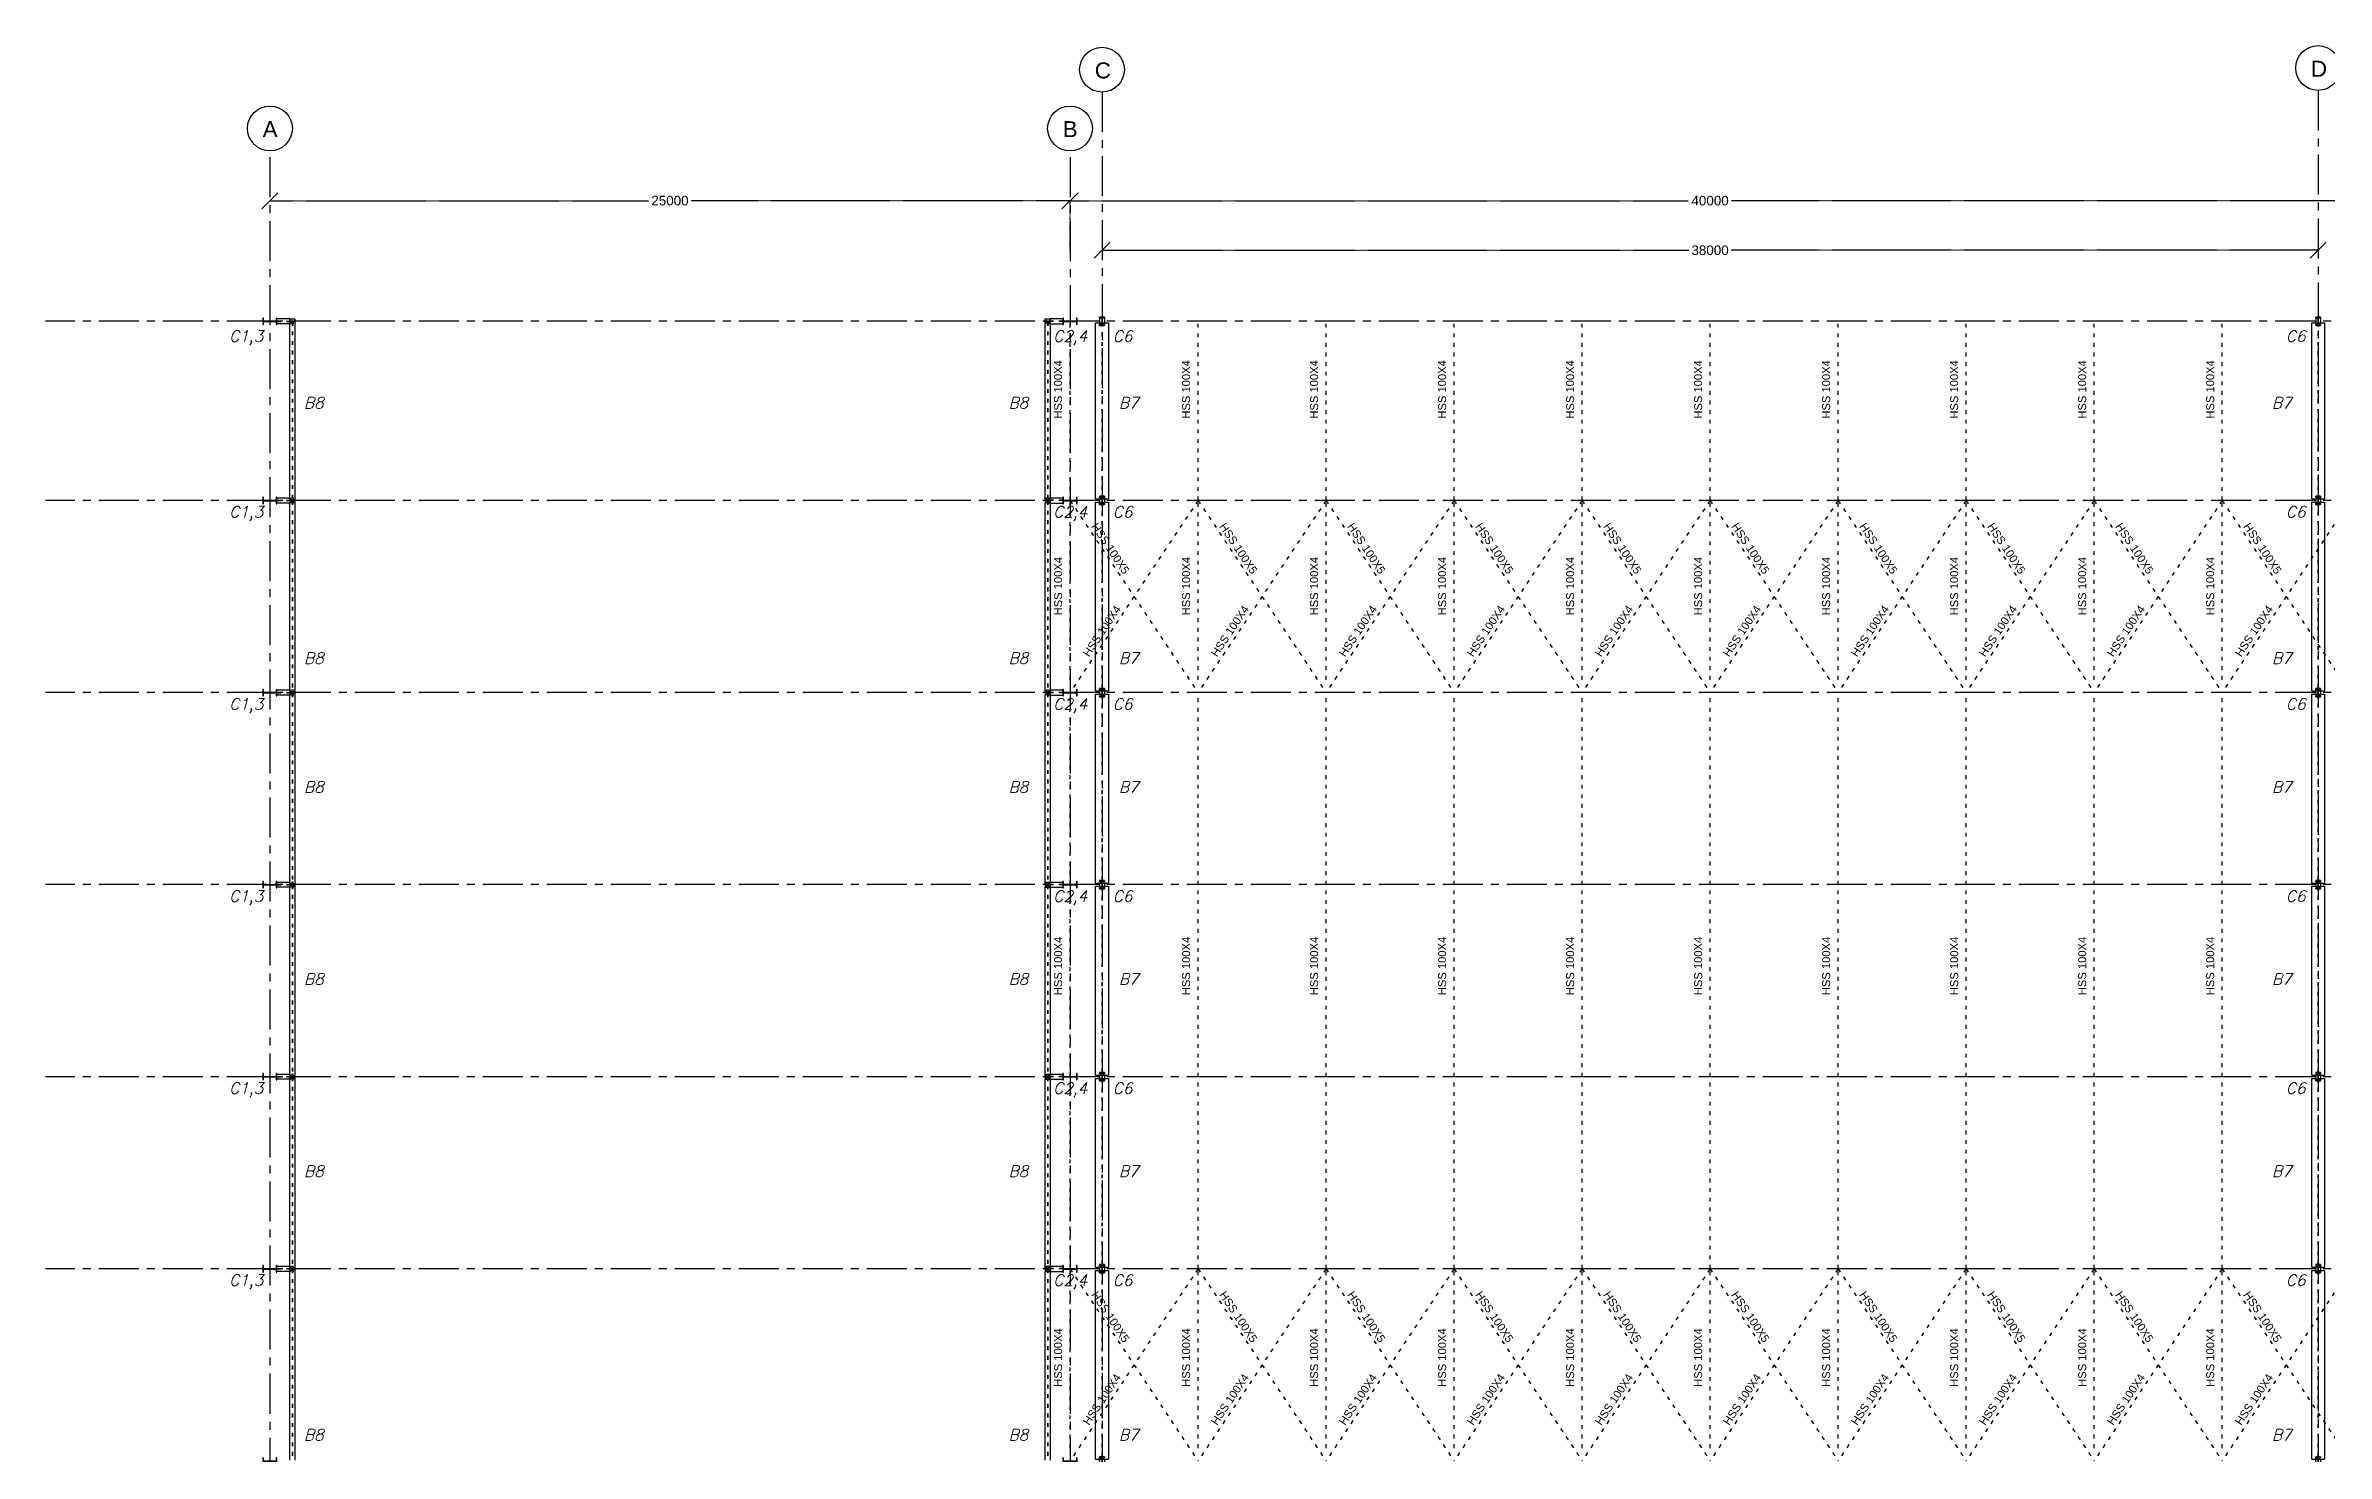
# Model space of a CAD drawing. Header units: inches. Extents: x -15 to 1885144, y -42615 to 866270.
# Drawn here: x 1628025 to 1699292, y 821533 to 865505 of the extents above; entities that cross this region are included whole.
import ezdxf

# ---------------------------------------------------------------- set-up
doc = ezdxf.new("R2010")
doc.units = ezdxf.units.IN
doc.header["$LTSCALE"] = 100
doc.header["$MEASUREMENT"] = 0
for name, pattern in [('CENTER', [2, 1.25, -0.25, 0.25, -0.25]), ('dash line', [30, 12, -18]), ('PHANTOM2', [1.25, 0.625, -0.125, 0.125, -0.125, 0.125, -0.125])]:
    doc.linetypes.add(name, pattern=pattern)
for name, color, linetype in [('axis', 8, 'PHANTOM2'), ('bracing', 6, 'Continuous'), ('columns', 2, 'Continuous'), ('dimensions', 10, 'PHANTOM2'), ('layout', 7, 'Continuous'), ('text', 3, 'Continuous')]:
    doc.layers.add(name, color=color, linetype=linetype)
doc.layers.add('weld', color=2, linetype='Continuous', lineweight=35)
doc.styles.get("Standard").update_dxf_attribs({"font": 'arial.ttf'})
doc.styles.add('TEXT-3', font='ITALICT.shx', dxfattribs={"height": 350})
doc.dimstyles.new('Dim_1', dxfattribs={"dimtxt": 300, "dimasz": 500, "dimexe": 0.0625, "dimexo": 0.0625, "dimgap": 100, "dimtad": 0, "dimtih": 1, "dimtoh": 1, "dimdec": 0, "dimzin": 0, "dimdsep": 46, "dimtxsty": 'Standard', "dimblk": 'OBLIQUE', "dimcen": 0.09, "dimclrd": 256, "dimclre": 256, "dimclrt": 256, "dimadec": 0, "dimazin": 0, "dimtm": 1e-09, "dimtfac": 1, "dimtdec": 0, "dimtofl": 0, "dimtmove": 0, "dimatfit": 3, "dimfxl": 1, "dimtfillclr": 256, "dimtolj": 1, "dimtzin": 0, "dimlwe": -1, "dimarcsym": 0})

# ---------------------------------------------------------------- blocks, each defined once
blk = doc.blocks.new('_Oblique')
at = {"color": 0, "linetype": 'ByBlock', "lineweight": -2}
blk.add_line((-0.5, -0.5), (0.5, 0.5), dxfattribs=at)
blk = doc.blocks.new('*D973')
at = {"layer": 'Defpoints', "color": 0, "ltscale": 0.01, "transparency": 16777216}
for p in [(1660034, 860662), (1660034, 859088), (1700034, 859088)]:
    blk.add_point(p, dxfattribs=at)
at = {"layer": 'dimensions', "linetype": 'dash line', "ltscale": 0.01, "transparency": 16777216}
for p, q in [((1660034, 859088), (1660034, 860662)), ((1700034, 859088), (1700034, 860662))]:
    blk.add_line(p, q, dxfattribs=at)
at = {"layer": 'dimensions', "lineweight": -2, "ltscale": 0.01, "transparency": 16777216}
for p, q in [((1660034, 860662), (1679364, 860662)), ((1700034, 860662), (1680704, 860662))]:
    blk.add_line(p, q, dxfattribs=at)
at = {"layer": 'dimensions', "lineweight": -2, "ltscale": 0.01, "transparency": 16777216, "xscale": 500, "yscale": 500, "zscale": 500, "rotation": 180}
blk.add_blockref('_Oblique', (1660034, 860662), dxfattribs=at)
at = {"layer": 'dimensions', "lineweight": -2, "ltscale": 0.01, "transparency": 16777216, "xscale": 500, "yscale": 500, "zscale": 500}
blk.add_blockref('_Oblique', (1700034, 860662), dxfattribs=at)
at = {"layer": 'dimensions', "ltscale": 0.01, "transparency": 16777216, "insert": (1680034, 860662), "char_height": 300, "attachment_point": 5}
blk.add_mtext('\\A1;40000', dxfattribs=at)
blk = doc.blocks.new('*D970')
at = {"layer": 'Defpoints', "color": 0, "ltscale": 0.01, "transparency": 16777216}
for p in [(1661034, 859112), (1661034, 859089), (1699034, 859089)]:
    blk.add_point(p, dxfattribs=at)
at = {"layer": 'dimensions', "linetype": 'dash line', "ltscale": 0.01, "transparency": 16777216}
for p, q in [((1661034, 859089), (1661034, 859112)), ((1699034, 859089), (1699034, 859112))]:
    blk.add_line(p, q, dxfattribs=at)
at = {"layer": 'dimensions', "lineweight": -2, "ltscale": 0.01, "transparency": 16777216}
for p, q in [((1661034, 859112), (1679370, 859112)), ((1699034, 859112), (1680698, 859112))]:
    blk.add_line(p, q, dxfattribs=at)
at = {"layer": 'dimensions', "lineweight": -2, "ltscale": 0.01, "transparency": 16777216, "xscale": 500, "yscale": 500, "zscale": 500, "rotation": 180}
blk.add_blockref('_Oblique', (1661034, 859112), dxfattribs=at)
at = {"layer": 'dimensions', "lineweight": -2, "ltscale": 0.01, "transparency": 16777216, "xscale": 500, "yscale": 500, "zscale": 500}
blk.add_blockref('_Oblique', (1699034, 859112), dxfattribs=at)
at = {"layer": 'dimensions', "ltscale": 0.01, "transparency": 16777216, "insert": (1680034, 859112), "char_height": 300, "attachment_point": 5}
blk.add_mtext('\\A1;38000', dxfattribs=at)
blk = doc.blocks.new('*D971')
at = {"layer": 'Defpoints', "color": 0, "ltscale": 0.01, "transparency": 16777216}
for p in [(1635034, 860662), (1635034, 860662), (1660034, 860662)]:
    blk.add_point(p, dxfattribs=at)
at = {"layer": 'dimensions', "linetype": 'dash line', "ltscale": 0.01, "transparency": 16777216}
for p, q in [((1635034, 860662), (1635034, 860662)), ((1660034, 860662), (1660034, 860662))]:
    blk.add_line(p, q, dxfattribs=at)
at = {"layer": 'dimensions', "lineweight": -2, "ltscale": 0.01, "transparency": 16777216}
for p, q in [((1635034, 860662), (1646868, 860662)), ((1660034, 860662), (1648201, 860662))]:
    blk.add_line(p, q, dxfattribs=at)
at = {"layer": 'dimensions', "lineweight": -2, "ltscale": 0.01, "transparency": 16777216, "xscale": 500, "yscale": 500, "zscale": 500, "rotation": 180}
blk.add_blockref('_Oblique', (1635034, 860662), dxfattribs=at)
at = {"layer": 'dimensions', "lineweight": -2, "ltscale": 0.01, "transparency": 16777216, "xscale": 500, "yscale": 500, "zscale": 500}
blk.add_blockref('_Oblique', (1660034, 860662), dxfattribs=at)
at = {"layer": 'dimensions', "ltscale": 0.01, "transparency": 16777216, "insert": (1647534, 860662), "char_height": 300, "attachment_point": 5}
blk.add_mtext('\\A1;25000', dxfattribs=at)
blk = doc.blocks.new('*U954')
at = {"layer": 'columns', "ltscale": 0.01}
for p, q in [((-18925, 130), (-19075, 130)), ((-19075, 130), (-19075, 110)), ((-19075, 110), (-18925, 110)), ((-19005, 110), (-19005, -110)), ((-19005, 0), (-18995, 0)), ((-18995, 110), (-18995, -110)), ((-18925, 110), (-18925, 130)), ((19075, 130), (18925, 130)), ((18925, 130), (18925, 110)), ((18925, 110), (19075, 110)), ((18995, 110), (18995, -110)), ((18995, 0), (19005, 0)), ((19005, 110), (19005, -110)), ((19075, 110), (19075, 130)), ((-18925, -110), (-19075, -110)), ((-19075, -110), (-19075, -130)), ((-19075, -130), (-18925, -130)), ((-18925, -130), (-18925, -110)), ((19075, -110), (18925, -110)), ((18925, -110), (18925, -130)), ((18925, -130), (19075, -130)), ((19075, -130), (19075, -110))]:
    blk.add_line(p, q, dxfattribs=at)
blk = doc.blocks.new('*U955')
at = {"layer": 'columns', "color": 0, "linetype": 'ByBlock', "lineweight": -2, "transparency": 16777216}
for p in [(0, 60000), (0, 54000), (0, 48000), (0, 42000), (0, 36000), (0, 30000), (0, 24000), (0, 18000), (0, 12000), (0, 6000), (0, 0)]:
    blk.add_blockref('*U954', p, dxfattribs=at)
blk = doc.blocks.new('*U978')
at = {"layer": 'layout', "ltscale": 0.01}
for p, q in [((-200, -3000), (-200, 2900)), ((-200, 2900), (200, 2900)), ((-75, 2950), (-75, 3000)), ((-75, 2950), (-75, 2900)), ((75, 3000), (75, 2950)), ((75, 2950), (75, 2900)), ((200, 2900), (200, -3000)), ((-200, -3000), (200, -3000))]:
    blk.add_line(p, q, dxfattribs=at)
at = {"layer": 'layout', "linetype": 'dash line', "ltscale": 0.01}
for p, q in [((-75, 2820), (-75, 2900)), ((75, 2900), (75, 2820)), ((75, 2820), (-75, 2820)), ((-75, -2920), (75, -2920)), ((-75, -3000), (-75, -2920)), ((75, -2920), (75, -3000))]:
    blk.add_line(p, q, dxfattribs=at)
at = {"layer": 'layout', "linetype": 'dash line', "ltscale": 0.1}
for p, q in [((-5, 2900), (-5, -3000)), ((5, 2900), (5, -3000))]:
    blk.add_line(p, q, dxfattribs=at)
at = {"layer": 'layout', "ltscale": 0.01}
for centre in [(-40, 2870), (40, 2870), (-40, -2970), (40, -2970)]:
    blk.add_circle(centre, 5, dxfattribs=at)
blk = doc.blocks.new('*U979')
at = {"layer": 'layout', "color": 0, "linetype": 'ByBlock', "lineweight": -2, "transparency": 16777216}
for p in [(-38000, 0), (0, 0), (-38000, -6000), (0, -6000), (-38000, -12000), (0, -12000), (-38000, -18000), (0, -18000), (-38000, -24000), (0, -24000), (-38000, -30000), (0, -30000), (-38000, -36000), (0, -36000), (-38000, -42000), (0, -42000), (-38000, -48000), (0, -48000), (-38000, -54000), (0, -54000)]:
    blk.add_blockref('*U978', p, dxfattribs=at)
blk = doc.blocks.new('*U980')
at = {"layer": 'columns', "ltscale": 0.01}
for p, q in [((-220, 100), (-220, -100)), ((-200, 100), (-220, 100)), ((-200, -100), (-200, 100)), ((-200, 7.5), (200, 7.5)), ((0, -7.5), (0, 7.5)), ((200, 100), (200, -100)), ((220, 100), (200, 100)), ((220, -100), (220, 100)), ((-220, -100), (-200, -100)), ((-200, -7.5), (200, -7.5)), ((200, -100), (220, -100))]:
    blk.add_line(p, q, dxfattribs=at)
blk = doc.blocks.new('*U981')
at = {"layer": 'layout', "color": 0, "linetype": 'ByBlock', "lineweight": -2, "transparency": 16777216}
for p in [(0, 60000), (0, 54000), (0, 48000), (0, 42000), (0, 36000), (0, 30000), (0, 24000), (0, 18000), (0, 12000), (0, 6000), (0, 0)]:
    blk.add_blockref('*U980', p, dxfattribs=at)
blk = doc.blocks.new('*U984')
at = {"layer": 'columns', "ltscale": 0.01}
for p, q in [((-220, 100), (-220, -100)), ((-200, 100), (-220, 100)), ((-200, -100), (-200, 100)), ((-200, 7.5), (200, 7.5)), ((0, -7.5), (0, 7.5)), ((200, 100), (200, -100)), ((220, 100), (200, 100)), ((220, -100), (220, 100)), ((-220, -100), (-200, -100)), ((-200, -7.5), (200, -7.5)), ((200, -100), (220, -100))]:
    blk.add_line(p, q, dxfattribs=at)
blk = doc.blocks.new('*U985')
at = {"layer": 'layout', "color": 0, "linetype": 'ByBlock', "lineweight": -2, "transparency": 16777216}
for p in [(0, 0), (0, -6000), (0, -12000), (0, -18000), (0, -24000), (0, -30000), (0, -36000), (0, -42000), (0, -48000), (0, -54000), (0, -60000)]:
    blk.add_blockref('*U984', p, dxfattribs=at)
blk = doc.blocks.new('*U986')
at = {"layer": 'bracing', "linetype": 'dash line', "ltscale": 0.1}
for p, q in [((2000, 3000), (-2000, -3000)), ((-2000, 3000), (2000, -3000))]:
    blk.add_line(p, q, dxfattribs=at)
blk = doc.blocks.new('*U987')
at = {"layer": 'bracing', "color": 0, "linetype": 'ByBlock', "lineweight": -2, "transparency": 16777216}
for p in [(0, 0), (4000, 0), (8000, 0), (12000, 0), (16000, 0), (20000, 0), (24000, 0), (28000, 0), (32000, 0), (36000, 0), (0, -24000), (4000, -24000), (8000, -24000), (12000, -24000), (16000, -24000), (20000, -24000), (24000, -24000), (28000, -24000), (32000, -24000), (36000, -24000), (0, -48000), (4000, -48000), (8000, -48000), (12000, -48000), (16000, -48000), (20000, -48000), (24000, -48000), (28000, -48000), (32000, -48000), (36000, -48000)]:
    blk.add_blockref('*U986', p, dxfattribs=at)
blk = doc.blocks.new('*U1017')
at = {"layer": 'text', "ltscale": 0.3, "char_height": 250, "width": 2636.56}
for s, insert, attachment_point, rotation in [('HSS 100X5', (-706, 1979), 7, 303.69007), ('HSS 100X4', (-971, -1979), 1, 56.30993)]:
    blk.add_mtext(s, dxfattribs=dict(at, insert=insert, attachment_point=attachment_point, rotation=rotation))
blk = doc.blocks.new('*U1018')
at = {"layer": 'text', "color": 0, "linetype": 'ByBlock', "lineweight": -2, "transparency": 16777216}
for p in [(0, 48000), (4000, 48000), (8000, 48000), (12000, 48000), (16000, 48000), (20000, 48000), (24000, 48000), (28000, 48000), (32000, 48000), (36000, 48000), (0, 24000), (4000, 24000), (8000, 24000), (12000, 24000), (16000, 24000), (20000, 24000), (24000, 24000), (28000, 24000), (32000, 24000), (36000, 24000), (0, 0), (4000, 0), (8000, 0), (12000, 0), (16000, 0), (20000, 0), (24000, 0), (28000, 0), (32000, 0), (36000, 0)]:
    blk.add_blockref('*U1017', p, dxfattribs=at)
blk = doc.blocks.new('*U1019')
at = {"layer": 'text', "linetype": 'Continuous', "style": 'TEXT-3'}
for s, p in [('C1,3', (-32482, -142)), ('C2,4', (-6733, -142)), ('C6', (-4874, -142)), ('C6', (31782, -142))]:
    blk.add_text(s, height=350, dxfattribs=at).set_placement(p)
blk = doc.blocks.new('*U1020')
at = {"layer": 'text', "color": 0, "linetype": 'ByBlock', "lineweight": -2, "transparency": 16777216}
for p in [(0, 60000), (0, 54000), (0, 48000), (0, 42000), (0, 36000), (0, 30000), (0, 24000), (0, 18000), (0, 12000), (0, 6000), (0, 0)]:
    blk.add_blockref('*U1019', p, dxfattribs=at)
blk = doc.blocks.new('*U1101')
at = {"layer": 'bracing', "linetype": 'dash line', "ltscale": 0.1}
for p, q in [((249, 27200), (249, 32800)), ((249, 21600), (249, 27200)), ((249, 3200), (249, 21200)), ((249, -2400), (249, 3200)), ((249, -20800), (249, -2800)), ((249, -26400), (249, -20800)), ((249, -26800), (249, -32800))]:
    blk.add_line(p, q, dxfattribs=at)
at = {"layer": 'text', "ltscale": 0.3, "char_height": 250, "width": 2636.56, "attachment_point": 1, "rotation": 90}
for insert in [(-249, 29757), (-249, 23611), (-249, 11746), (-249, -485), (-249, -15464), (-249, -24483), (-249, -30861)]:
    blk.add_mtext('HSS 100X4', dxfattribs=dict(at, insert=insert))
blk = doc.blocks.new('*U1102')
at = {"layer": 'weld', "color": 0, "linetype": 'ByBlock', "lineweight": -2, "transparency": 16777216}
for p in [(0, 0), (4000, 0), (8000, 0), (12000, 0), (16000, 0), (20000, 0), (24000, 0), (28000, 0), (32000, 0)]:
    blk.add_blockref('*U1101', p, dxfattribs=at)

msp = doc.modelspace()

# ---------------------------------------------------------------- linework, layer by layer
at = {"layer": 'axis', "linetype": 'CENTER', "ltscale": 10}
for p, q in [((1661034.378, 864052.99), (1661034.378, 785396.968)), ((1699034.346, 864104.824), (1699034.378, 785396.968)), ((1635034.378, 862022.637), (1635034.378, 785396.968)), ((1660034.378, 862022.637), (1660034.378, 785396.968)), ((1734936.993, 856896.968), (1628025.176, 856896.968)), ((1734936.993, 851296.968), (1628025.176, 851296.968)), ((1734936.993, 845296.968), (1628025.176, 845296.968)), ((1734936.993, 845296.968), (1628025.176, 845296.968)), ((1734936.993, 845296.968), (1628025.176, 845296.968)), ((1734936.993, 845296.968), (1628025.176, 845296.968)), ((1734936.993, 839296.968), (1628025.176, 839296.968)), ((1734936.993, 839296.968), (1628025.176, 839296.968)), ((1734936.993, 839296.968), (1628025.176, 839296.968)), ((1734936.993, 839296.968), (1628025.176, 839296.968)), ((1734936.993, 833296.968), (1628025.176, 833296.968)), ((1734936.993, 833296.968), (1628025.176, 833296.968)), ((1734936.993, 833296.968), (1628025.176, 833296.968)), ((1734936.993, 833296.968), (1628025.176, 833296.968)), ((1734936.993, 827296.968), (1628025.176, 827296.968)), ((1734936.993, 827296.968), (1628025.176, 827296.968)), ((1734936.993, 827296.968), (1628025.176, 827296.968)), ((1734936.993, 827296.968), (1628025.176, 827296.968))]:
    msp.add_line(p, q, dxfattribs=at)
at = {"layer": 'bracing', "linetype": 'dash line', "ltscale": 0.1}
for p, q in [((1660034.378, 851296.968), (1660034.378, 856896.968)), ((1660034.378, 845696.968), (1660034.378, 851296.968)), ((1660034.378, 827296.968), (1660034.378, 845296.968)), ((1660034.378, 821696.968), (1660034.378, 827296.968))]:
    msp.add_line(p, q, dxfattribs=at)
at = {"layer": 'columns', "ltscale": 0.01}
for p, q in [((1634814.378, 856996.968), (1634814.378, 856796.968)), ((1634834.378, 856996.968), (1634814.378, 856996.968)), ((1634814.378, 856796.968), (1634834.378, 856796.968)), ((1634834.378, 856796.968), (1634834.378, 856996.968)), ((1634834.378, 856904.468), (1635234.378, 856904.468)), ((1634834.378, 856889.468), (1635234.378, 856889.468)), ((1635034.378, 856889.468), (1635034.378, 856904.468)), ((1635234.378, 856996.968), (1635234.378, 856796.968)), ((1635254.378, 856996.968), (1635234.378, 856996.968)), ((1635234.378, 856796.968), (1635254.378, 856796.968)), ((1635254.378, 856796.968), (1635254.378, 856996.968)), ((1659814.378, 856996.968), (1659814.378, 856796.968)), ((1659834.378, 856996.968), (1659814.378, 856996.968)), ((1659814.378, 856796.968), (1659834.378, 856796.968)), ((1659834.378, 856796.968), (1659834.378, 856996.968)), ((1659834.378, 856904.468), (1660234.378, 856904.468)), ((1659834.378, 856889.468), (1660234.378, 856889.468)), ((1660034.378, 856889.468), (1660034.378, 856904.468)), ((1660234.378, 856996.968), (1660234.378, 856796.968)), ((1660254.378, 856996.968), (1660234.378, 856996.968)), ((1660234.378, 856796.968), (1660254.378, 856796.968)), ((1660254.378, 856796.968), (1660254.378, 856996.968)), ((1661109.378, 857026.968), (1660959.378, 857026.968)), ((1660959.378, 857026.968), (1660959.378, 857006.968)), ((1660959.378, 857006.968), (1661109.378, 857006.968)), ((1661109.378, 856786.968), (1660959.378, 856786.968)), ((1660959.378, 856786.968), (1660959.378, 856766.968)), ((1660959.378, 856766.968), (1661109.378, 856766.968)), ((1661029.378, 857006.968), (1661029.378, 856786.968)), ((1661029.378, 856896.968), (1661039.378, 856896.968)), ((1661039.378, 857006.968), (1661039.378, 856786.968)), ((1661109.378, 857006.968), (1661109.378, 857026.968)), ((1661109.378, 856766.968), (1661109.378, 856786.968)), ((1699109.378, 857026.968), (1698959.378, 857026.968)), ((1698959.378, 857026.968), (1698959.378, 857006.968)), ((1698959.378, 857006.968), (1699109.378, 857006.968)), ((1699109.378, 856786.968), (1698959.378, 856786.968)), ((1698959.378, 856786.968), (1698959.378, 856766.968)), ((1698959.378, 856766.968), (1699109.378, 856766.968)), ((1699029.378, 857006.968), (1699029.378, 856786.968)), ((1699029.378, 856896.968), (1699039.378, 856896.968)), ((1699039.378, 857006.968), (1699039.378, 856786.968)), ((1699109.378, 857006.968), (1699109.378, 857026.968)), ((1699109.378, 856766.968), (1699109.378, 856786.968))]:
    msp.add_line(p, q, dxfattribs=at)
at = {"layer": 'layout', "ltscale": 0.01}
for p, q in [((1635659.378, 856968.132), (1635254.378, 856968.132)), ((1635659.378, 856818.132), (1635254.378, 856818.132)), ((1635659.378, 856968.132), (1635659.378, 856818.132)), ((1635659.378, 856968.132), (1635809.378, 856968.132)), ((1635659.378, 856818.132), (1635659.378, 856968.132)), ((1635659.378, 851316.968), (1635659.378, 856876.968)), ((1635659.378, 856876.968), (1635809.378, 856876.968)), ((1635809.378, 856968.132), (1635809.378, 856818.132)), ((1635809.378, 856968.132), (1635809.378, 856818.132)), ((1635809.378, 856876.968), (1635809.378, 851316.968)), ((1635809.378, 856876.968), (1635809.378, 856818.132)), ((1659259.378, 856968.132), (1659259.378, 856818.132)), ((1659259.378, 856968.132), (1659409.378, 856968.132)), ((1659259.378, 856818.132), (1659259.378, 856968.132)), ((1659259.378, 851316.968), (1659259.378, 856876.968)), ((1659259.378, 856876.968), (1659409.378, 856876.968)), ((1659814.378, 856968.132), (1659409.378, 856968.132)), ((1659409.378, 856968.132), (1659409.378, 856818.132)), ((1659409.378, 856876.968), (1659409.378, 851316.968)), ((1659409.378, 856876.968), (1659409.378, 856818.132)), ((1659409.378, 856818.132), (1659814.378, 856818.132)), ((1660834.378, 856846.968), (1661234.378, 856846.968)), ((1660834.378, 851346.968), (1660834.378, 856846.968)), ((1660959.378, 857026.968), (1661109.378, 857026.968)), ((1660959.378, 857026.968), (1660959.378, 856846.968)), ((1661109.378, 857026.968), (1661109.378, 856846.968)), ((1661234.378, 856846.968), (1661234.378, 851346.968)), ((1698834.378, 856846.968), (1699234.378, 856846.968)), ((1698834.378, 851346.968), (1698834.378, 856846.968)), ((1698959.378, 857026.968), (1699109.378, 857026.968)), ((1698959.378, 857026.968), (1698959.378, 856846.968)), ((1699109.378, 857026.968), (1699109.378, 856846.968)), ((1699234.378, 856846.968), (1699234.378, 851346.968)), ((1635659.378, 851368.132), (1635254.378, 851368.132)), ((1635659.378, 851218.132), (1635254.378, 851218.132)), ((1635659.378, 851368.132), (1635659.378, 851218.132)), ((1635809.378, 851316.968), (1635659.378, 851316.968)), ((1635659.378, 851276.968), (1635809.378, 851276.968)), ((1635659.378, 845316.968), (1635659.378, 851218.132)), ((1635809.378, 851368.132), (1635809.378, 851218.132)), ((1635809.378, 851368.132), (1635809.378, 851316.968)), ((1635809.378, 851276.968), (1635809.378, 851316.968)), ((1635809.378, 851276.968), (1635809.378, 851218.132)), ((1635809.378, 851218.132), (1635809.378, 845316.968)), ((1659259.378, 851368.132), (1659259.378, 851218.132)), ((1659409.378, 851316.968), (1659259.378, 851316.968)), ((1659259.378, 851276.968), (1659409.378, 851276.968)), ((1659259.378, 845316.968), (1659259.378, 851218.132)), ((1659409.378, 851368.132), (1659409.378, 851316.968)), ((1659814.378, 851368.132), (1659409.378, 851368.132)), ((1659409.378, 851276.968), (1659409.378, 851316.968)), ((1659409.378, 851276.968), (1659409.378, 851218.132)), ((1659409.378, 851218.132), (1659814.378, 851218.132)), ((1659409.378, 851218.132), (1659409.378, 845316.968)), ((1660834.378, 851346.968), (1661234.378, 851346.968)), ((1698834.378, 851346.968), (1699234.378, 851346.968)), ((1635659.378, 845368.132), (1635254.378, 845368.132)), ((1635659.378, 845368.132), (1635659.378, 845316.968)), ((1635659.378, 845368.132), (1635659.378, 845218.132)), ((1635809.378, 845316.968), (1635659.378, 845316.968)), ((1635659.378, 845276.968), (1635809.378, 845276.968)), ((1635809.378, 845368.132), (1635809.378, 845218.132)), ((1635809.378, 845368.132), (1635809.378, 845316.968)), ((1635809.378, 845316.968), (1635809.378, 845296.968)), ((1635809.378, 845276.968), (1635809.378, 845316.968)), ((1635809.378, 845276.968), (1635809.378, 845218.132)), ((1659259.378, 845368.132), (1659259.378, 845316.968)), ((1659259.378, 845368.132), (1659259.378, 845218.132)), ((1659409.378, 845316.968), (1659259.378, 845316.968)), ((1659259.378, 845276.968), (1659409.378, 845276.968)), ((1659409.378, 845368.132), (1659409.378, 845316.968)), ((1659814.378, 845368.132), (1659409.378, 845368.132)), ((1659409.378, 845316.968), (1659409.378, 845296.968)), ((1659409.378, 845276.968), (1659409.378, 845316.968)), ((1659409.378, 845276.968), (1659409.378, 845218.132)), ((1635659.378, 845218.132), (1635254.378, 845218.132)), ((1635659.378, 839316.968), (1635659.378, 845218.132)), ((1635809.378, 845218.132), (1635809.378, 839316.968)), ((1659259.378, 839316.968), (1659259.378, 845218.132)), ((1659409.378, 845218.132), (1659814.378, 845218.132)), ((1659409.378, 845218.132), (1659409.378, 839316.968)), ((1635659.378, 839368.132), (1635254.378, 839368.132)), ((1635659.378, 839218.132), (1635254.378, 839218.132)), ((1635659.378, 839368.132), (1635659.378, 839218.132)), ((1635659.378, 839368.132), (1635659.378, 839316.968)), ((1635659.378, 839368.132), (1635659.378, 839218.132)), ((1635809.378, 839316.968), (1635659.378, 839316.968)), ((1635659.378, 839276.968), (1635809.378, 839276.968)), ((1635659.378, 833316.968), (1635659.378, 839218.132)), ((1635809.378, 839368.132), (1635809.378, 839218.132)), ((1635809.378, 839368.132), (1635809.378, 839316.968)), ((1635809.378, 839316.968), (1635809.378, 839296.968)), ((1635809.378, 839276.968), (1635809.378, 839316.968)), ((1635809.378, 839276.968), (1635809.378, 839218.132)), ((1635809.378, 839218.132), (1635809.378, 833316.968)), ((1659259.378, 839368.132), (1659259.378, 839218.132)), ((1659814.378, 839368.132), (1659259.378, 839368.132)), ((1659259.378, 839368.132), (1659259.378, 839316.968)), ((1659259.378, 839368.132), (1659259.378, 839218.132)), ((1659409.378, 839316.968), (1659259.378, 839316.968)), ((1659259.378, 839276.968), (1659409.378, 839276.968)), ((1659259.378, 839218.132), (1659814.378, 839218.132)), ((1659259.378, 833316.968), (1659259.378, 839218.132)), ((1659409.378, 839368.132), (1659409.378, 839316.968)), ((1659814.378, 839368.132), (1659409.378, 839368.132)), ((1659409.378, 839316.968), (1659409.378, 839296.968)), ((1659409.378, 839276.968), (1659409.378, 839316.968)), ((1659409.378, 839276.968), (1659409.378, 839218.132)), ((1659409.378, 839218.132), (1659814.378, 839218.132)), ((1659409.378, 839218.132), (1659409.378, 833316.968)), ((1635659.378, 833368.132), (1635254.378, 833368.132)), ((1635659.378, 833218.132), (1635254.378, 833218.132)), ((1635659.378, 833368.132), (1635659.378, 833218.132)), ((1635659.378, 833368.132), (1635659.378, 833316.968)), ((1635659.378, 833368.132), (1635659.378, 833218.132)), ((1635809.378, 833316.968), (1635659.378, 833316.968)), ((1635659.378, 833276.968), (1635809.378, 833276.968)), ((1635659.378, 827316.968), (1635659.378, 833218.132)), ((1635809.378, 833368.132), (1635809.378, 833218.132)), ((1635809.378, 833368.132), (1635809.378, 833316.968)), ((1635809.378, 833316.968), (1635809.378, 833296.968)), ((1635809.378, 833276.968), (1635809.378, 833316.968)), ((1635809.378, 833276.968), (1635809.378, 833218.132)), ((1635809.378, 833218.132), (1635809.378, 827316.968)), ((1659259.378, 833368.132), (1659259.378, 833218.132)), ((1659814.378, 833368.132), (1659259.378, 833368.132)), ((1659259.378, 833368.132), (1659259.378, 833316.968)), ((1659259.378, 833368.132), (1659259.378, 833218.132)), ((1659409.378, 833316.968), (1659259.378, 833316.968)), ((1659259.378, 833276.968), (1659409.378, 833276.968)), ((1659259.378, 833218.132), (1659814.378, 833218.132)), ((1659259.378, 827316.968), (1659259.378, 833218.132)), ((1659409.378, 833368.132), (1659409.378, 833316.968)), ((1659814.378, 833368.132), (1659409.378, 833368.132)), ((1659409.378, 833316.968), (1659409.378, 833296.968)), ((1659409.378, 833276.968), (1659409.378, 833316.968)), ((1659409.378, 833276.968), (1659409.378, 833218.132)), ((1659409.378, 833218.132), (1659814.378, 833218.132)), ((1659409.378, 833218.132), (1659409.378, 827316.968)), ((1635659.378, 827368.132), (1635254.378, 827368.132)), ((1635659.378, 827218.132), (1635254.378, 827218.132)), ((1635659.378, 827368.132), (1635659.378, 827218.132)), ((1635659.378, 827368.132), (1635659.378, 827316.968)), ((1635659.378, 827368.132), (1635659.378, 827218.132)), ((1635809.378, 827316.968), (1635659.378, 827316.968)), ((1635659.378, 827276.968), (1635809.378, 827276.968)), ((1635659.378, 821316.968), (1635659.378, 827218.132)), ((1635809.378, 827368.132), (1635809.378, 827218.132)), ((1635809.378, 827368.132), (1635809.378, 827316.968)), ((1635809.378, 827316.968), (1635809.378, 827296.968)), ((1635809.378, 827276.968), (1635809.378, 827316.968)), ((1635809.378, 827276.968), (1635809.378, 827218.132)), ((1635809.378, 827218.132), (1635809.378, 821316.968)), ((1659259.378, 827368.132), (1659259.378, 827218.132)), ((1659814.378, 827368.132), (1659259.378, 827368.132)), ((1659259.378, 827368.132), (1659259.378, 827316.968)), ((1659259.378, 827368.132), (1659259.378, 827218.132)), ((1659409.378, 827316.968), (1659259.378, 827316.968)), ((1659259.378, 827276.968), (1659409.378, 827276.968)), ((1659259.378, 827218.132), (1659814.378, 827218.132)), ((1659259.378, 821316.968), (1659259.378, 827218.132)), ((1659409.378, 827368.132), (1659409.378, 827316.968)), ((1659814.378, 827368.132), (1659409.378, 827368.132)), ((1659409.378, 827316.968), (1659409.378, 827296.968)), ((1659409.378, 827276.968), (1659409.378, 827316.968)), ((1659409.378, 827276.968), (1659409.378, 827218.132)), ((1659409.378, 827218.132), (1659814.378, 827218.132)), ((1659409.378, 827218.132), (1659409.378, 821316.968))]:
    msp.add_line(p, q, dxfattribs=at)
at = {"layer": 'layout', "linetype": 'dash line', "ltscale": 0.1}
for p, q in [((1635254.378, 856901.968), (1635809.378, 856901.968)), ((1635254.378, 856891.968), (1635809.378, 856891.968)), ((1635726.878, 856876.968), (1635726.878, 851316.968)), ((1635741.878, 856876.968), (1635741.878, 851316.968)), ((1659814.378, 856901.968), (1659259.378, 856901.968)), ((1659814.378, 856891.968), (1659259.378, 856891.968)), ((1659326.878, 856876.968), (1659326.878, 851316.968)), ((1659341.878, 856876.968), (1659341.878, 851316.968)), ((1661029.378, 856846.968), (1661029.378, 851346.968)), ((1661039.378, 856846.968), (1661039.378, 851346.968)), ((1699029.378, 856846.968), (1699029.378, 851346.968)), ((1699039.378, 856846.968), (1699039.378, 851346.968)), ((1635254.378, 851301.968), (1635809.378, 851301.968)), ((1635254.378, 851291.968), (1635809.378, 851291.968)), ((1635726.878, 851276.968), (1635726.878, 845316.968)), ((1635741.878, 851276.968), (1635741.878, 845316.968)), ((1659814.378, 851301.968), (1659259.378, 851301.968)), ((1659814.378, 851291.968), (1659259.378, 851291.968)), ((1659326.878, 851276.968), (1659326.878, 845316.968)), ((1659341.878, 851276.968), (1659341.878, 845316.968)), ((1635254.378, 845301.968), (1635809.378, 845301.968)), ((1635254.378, 845291.968), (1635809.378, 845291.968)), ((1635726.878, 845276.968), (1635726.878, 839316.968)), ((1635741.878, 845276.968), (1635741.878, 839316.968)), ((1659814.378, 845301.968), (1659259.378, 845301.968)), ((1659814.378, 845291.968), (1659259.378, 845291.968)), ((1659326.878, 845276.968), (1659326.878, 839316.968)), ((1659341.878, 845276.968), (1659341.878, 839316.968)), ((1635254.378, 839301.968), (1635809.378, 839301.968)), ((1635254.378, 839291.968), (1635809.378, 839291.968)), ((1635726.878, 839276.968), (1635726.878, 833316.968)), ((1635741.878, 839276.968), (1635741.878, 833316.968)), ((1659814.378, 839301.968), (1659259.378, 839301.968)), ((1659814.378, 839301.968), (1659259.378, 839301.968)), ((1659814.378, 839291.968), (1659259.378, 839291.968)), ((1659814.378, 839291.968), (1659259.378, 839291.968)), ((1659326.878, 839276.968), (1659326.878, 833316.968)), ((1659341.878, 839276.968), (1659341.878, 833316.968)), ((1635254.378, 833301.968), (1635809.378, 833301.968)), ((1635254.378, 833291.968), (1635809.378, 833291.968)), ((1635726.878, 833276.968), (1635726.878, 827316.968)), ((1635741.878, 833276.968), (1635741.878, 827316.968)), ((1659814.378, 833301.968), (1659259.378, 833301.968)), ((1659814.378, 833301.968), (1659259.378, 833301.968)), ((1659814.378, 833291.968), (1659259.378, 833291.968)), ((1659814.378, 833291.968), (1659259.378, 833291.968)), ((1659326.878, 833276.968), (1659326.878, 827316.968)), ((1659341.878, 833276.968), (1659341.878, 827316.968)), ((1635254.378, 827301.968), (1635809.378, 827301.968)), ((1635254.378, 827291.968), (1635809.378, 827291.968)), ((1635726.878, 827276.968), (1635726.878, 821316.968)), ((1635741.878, 827276.968), (1635741.878, 821316.968)), ((1659814.378, 827301.968), (1659259.378, 827301.968)), ((1659814.378, 827301.968), (1659259.378, 827301.968)), ((1659814.378, 827291.968), (1659259.378, 827291.968)), ((1659814.378, 827291.968), (1659259.378, 827291.968)), ((1659326.878, 827276.968), (1659326.878, 821316.968)), ((1659341.878, 827276.968), (1659341.878, 821316.968))]:
    msp.add_line(p, q, dxfattribs=at)
at = {"layer": 'layout', "linetype": 'dash line', "ltscale": 0.01}
for p, q in [((1635809.378, 856818.132), (1635659.378, 856818.132)), ((1659409.378, 856818.132), (1659259.378, 856818.132)), ((1660959.378, 857006.968), (1660959.378, 857026.968)), ((1660959.378, 856766.968), (1660959.378, 856846.968)), ((1661109.378, 856766.968), (1660959.378, 856766.968)), ((1661109.378, 857026.968), (1661109.378, 857006.968)), ((1661109.378, 856846.968), (1661109.378, 856766.968)), ((1698959.378, 857006.968), (1698959.378, 857026.968)), ((1698959.378, 856766.968), (1698959.378, 856846.968)), ((1699109.378, 856766.968), (1698959.378, 856766.968)), ((1699109.378, 857026.968), (1699109.378, 857006.968)), ((1699109.378, 856846.968), (1699109.378, 856766.968)), ((1635726.878, 851368.132), (1635659.378, 851368.132)), ((1635809.378, 851218.132), (1635659.378, 851218.132)), ((1635809.378, 851368.132), (1635741.878, 851368.132)), ((1659326.878, 851368.132), (1659259.378, 851368.132)), ((1659409.378, 851218.132), (1659259.378, 851218.132)), ((1659409.378, 851368.132), (1659341.878, 851368.132)), ((1660959.378, 851426.968), (1661109.378, 851426.968)), ((1660959.378, 851346.968), (1660959.378, 851426.968)), ((1661109.378, 851426.968), (1661109.378, 851346.968)), ((1698959.378, 851426.968), (1699109.378, 851426.968)), ((1698959.378, 851346.968), (1698959.378, 851426.968)), ((1699109.378, 851426.968), (1699109.378, 851346.968)), ((1635726.878, 845368.132), (1635659.378, 845368.132)), ((1635809.378, 845368.132), (1635741.878, 845368.132)), ((1659326.878, 845368.132), (1659259.378, 845368.132)), ((1659409.378, 845368.132), (1659341.878, 845368.132)), ((1635809.378, 845218.132), (1635659.378, 845218.132)), ((1659409.378, 845218.132), (1659259.378, 845218.132)), ((1635726.878, 839368.132), (1635659.378, 839368.132)), ((1635809.378, 839218.132), (1635659.378, 839218.132)), ((1635809.378, 839368.132), (1635741.878, 839368.132)), ((1659326.878, 839368.132), (1659259.378, 839368.132)), ((1659409.378, 839218.132), (1659259.378, 839218.132)), ((1659409.378, 839368.132), (1659341.878, 839368.132)), ((1635726.878, 833368.132), (1635659.378, 833368.132)), ((1635809.378, 833218.132), (1635659.378, 833218.132)), ((1635809.378, 833368.132), (1635741.878, 833368.132)), ((1659326.878, 833368.132), (1659259.378, 833368.132)), ((1659409.378, 833218.132), (1659259.378, 833218.132)), ((1659409.378, 833368.132), (1659341.878, 833368.132)), ((1635726.878, 827368.132), (1635659.378, 827368.132)), ((1635809.378, 827218.132), (1635659.378, 827218.132)), ((1635809.378, 827368.132), (1635741.878, 827368.132)), ((1659326.878, 827368.132), (1659259.378, 827368.132)), ((1659409.378, 827218.132), (1659259.378, 827218.132)), ((1659409.378, 827368.132), (1659341.878, 827368.132))]:
    msp.add_line(p, q, dxfattribs=at)
at = {"layer": 'layout', "ltscale": 0.01}
for centre in [(1635693.128, 856847.55), (1635775.628, 856847.55), (1659293.128, 856847.55), (1659375.628, 856847.55), (1660994.378, 856816.968), (1661074.378, 856816.968), (1698994.378, 856816.968), (1699074.378, 856816.968), (1635693.128, 851342.55), (1635693.128, 851247.55), (1635775.628, 851342.55), (1635775.628, 851247.55), (1659293.128, 851342.55), (1659293.128, 851247.55), (1659375.628, 851342.55), (1659375.628, 851247.55), (1660994.378, 851376.968), (1661074.378, 851376.968), (1698994.378, 851376.968), (1699074.378, 851376.968), (1635693.128, 845342.55), (1635693.128, 845247.55), (1635775.628, 845342.55), (1635775.628, 845247.55), (1659293.128, 845342.55), (1659293.128, 845247.55), (1659375.628, 845342.55), (1659375.628, 845247.55), (1635693.128, 839342.55), (1635693.128, 839247.55), (1635775.628, 839342.55), (1635775.628, 839247.55), (1659293.128, 839342.55), (1659293.128, 839247.55), (1659375.628, 839342.55), (1659375.628, 839247.55), (1635693.128, 833342.55), (1635693.128, 833247.55), (1635775.628, 833342.55), (1635775.628, 833247.55), (1659293.128, 833342.55), (1659293.128, 833247.55), (1659375.628, 833342.55), (1659375.628, 833247.55), (1635693.128, 827342.55), (1635693.128, 827247.55), (1635775.628, 827342.55), (1635775.628, 827247.55), (1659293.128, 827342.55), (1659293.128, 827247.55), (1659375.628, 827342.55), (1659375.628, 827247.55)]:
    msp.add_circle(centre, 5, dxfattribs=at)
at = {"layer": 'text', "ltscale": 10}
for centre in [(1661034.346, 864752.99), (1699034.346, 864804.824), (1635034.346, 862918.094), (1660034.346, 862918.094)]:
    msp.add_circle(centre, 700, dxfattribs=at)

# ---------------------------------------------------------------- block references
at = {"layer": 'bracing'}
msp.add_blockref('*U987', (1662034.378, 848296.968), dxfattribs=at)
at = {"layer": 'columns'}
msp.add_blockref('*U955', (1680034.378, 791296.968), dxfattribs=at)
at = {"layer": 'layout'}
for name, p in [('*U985', (1635034.378, 851296.968)), ('*U981', (1660034.378, 791296.968)), ('*U979', (1699034.378, 848346.968))]:
    msp.add_blockref(name, p, dxfattribs=at)
at = {"layer": 'text'}
for name, p in [('*U1020', (1666244.167, 790906.769)), ('*U1018', (1661390.762, 800507.415))]:
    msp.add_blockref(name, p, dxfattribs=at)
at = {"layer": 'weld'}
msp.add_blockref('*U1102', (1663785.029, 824096.968), dxfattribs=at)

# ---------------------------------------------------------------- texts
at = {"layer": 'text', "linetype": 'Continuous', "style": 'TEXT-3'}
for s, p in [('C1,3', (1633762.54, 856257.463)), ('C2,4', (1659510.91, 856257.463)), ('C6', (1661370.26, 856257.463)), ('C6', (1698025.794, 856257.463)), ('B8', (1636099.98, 854173.566)), ('B8', (1658114.445, 854173.566)), ('B7', (1661559.004, 854173.566)), ('B7', (1697592.998, 854173.566)), ('B8', (1636099.98, 846196.607)), ('B8', (1658114.445, 846196.607)), ('B7', (1661559.004, 846196.607)), ('B7', (1697592.998, 846196.607)), ('B8', (1636099.98, 842173.254)), ('B8', (1658114.445, 842173.254)), ('B7', (1661559.004, 842173.254)), ('B7', (1697592.998, 842173.254)), ('B8', (1636099.98, 836173.254)), ('B8', (1658114.445, 836173.254)), ('B7', (1661559.004, 836173.254)), ('B7', (1697592.998, 836173.254)), ('B8', (1636099.98, 830173.254)), ('B8', (1658114.445, 830173.254)), ('B7', (1661559.004, 830173.254)), ('B7', (1697592.998, 830173.254)), ('B8', (1636099.98, 821937.537)), ('B8', (1658114.445, 821937.537)), ('B7', (1661559.004, 821937.537)), ('B7', (1697592.998, 821937.537))]:
    msp.add_text(s, height=350, dxfattribs=at).set_placement(p)
at = {"layer": 'text', "ltscale": 0.3, "char_height": 500, "width": 2636.56185, "attachment_point": 1}
for s, insert in [('C', (1660807.987, 864980.903)), ('D', (1698807.987, 865032.737)), ('A', (1634807.987, 863146.008)), ('B', (1659807.987, 863146.008))]:
    msp.add_mtext(s, dxfattribs=dict(at, insert=insert))
at = {"layer": 'text', "ltscale": 0.3, "char_height": 250, "width": 2636.56185, "attachment_point": 1, "rotation": 90}
for insert in [(1659535.68, 853854.299), (1659535.68, 847707.755), (1659535.68, 835843.413), (1659535.68, 823611.948)]:
    msp.add_mtext('HSS 100X4', dxfattribs=dict(at, insert=insert))

# ---------------------------------------------------------------- dimensions: what is measured, and where the dimension line sits
at = {"layer": 'dimensions', "ltscale": 0.01}
for base, p1, p2, picture, middle in [((1635034.378, 860662.421), (1660034.378, 860662.358), (1635034.378, 860662.358), '*D971', (1647534.378, 860662.421)), ((1660034.378, 860662.358), (1700034.378, 859088.417), (1660034.378, 859088.417), '*D973', (1680034.378, 860662.358)), ((1661034.378, 859111.761), (1699034.378, 859088.917), (1661034.378, 859088.917), '*D970', (1680034.378, 859111.761))]:
    dim = msp.add_linear_dim(base=base, p1=p1, p2=p2, dimstyle='Dim_1', dxfattribs=at)
    dim.commit()
    dim.dimension.update_dxf_attribs({"geometry": picture, "text_midpoint": middle})

doc.saveas('drawing.dxf')
